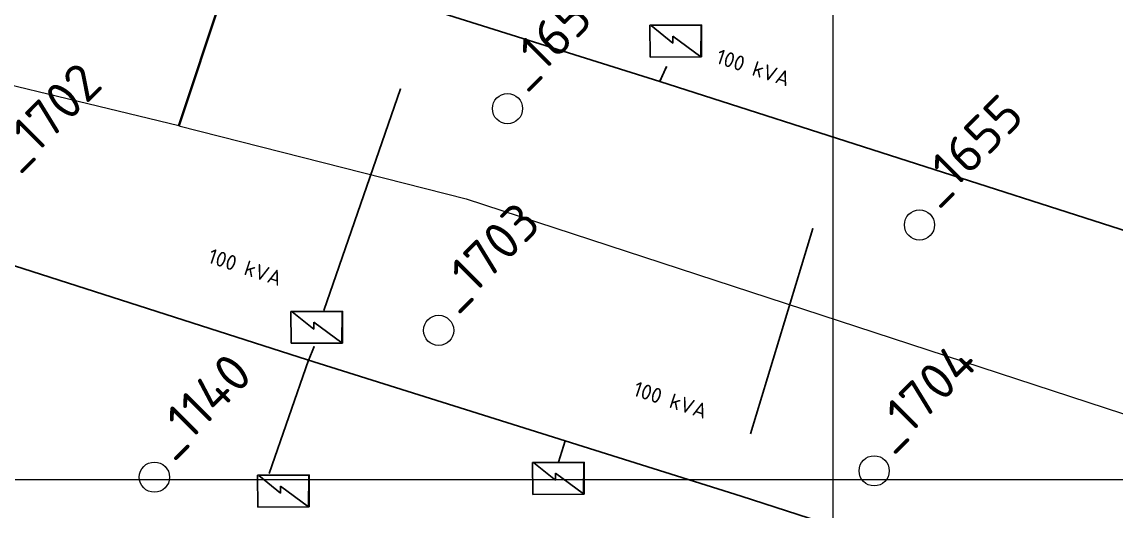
# Model space of a CAD drawing. Header units: millimetres. Extents: x 519 to 9564855, y -810 to 5021775.
# Drawn here: x 9536731.5 to 9537093.8, y 4997989.6 to 4998151.5 of the extents above; entities that cross this region are included whole.
import ezdxf

# ---------------------------------------------------------------- set-up
doc = ezdxf.new("R2010")
doc.units = ezdxf.units.MM
doc.header["$LTSCALE"] = 2
doc.header["$MEASUREMENT"] = 0
for name, color, linetype in [('Existing roads', 41, 'Continuous'), ('GRID_PULKOVO', 7, 'Continuous'), ('OilColl&Flowlines', 3, 'Continuous'), ('OLD WELLS(dr.bfr2000)', 24, 'Continuous')]:
    doc.layers.add(name, color=color, linetype=linetype)
for name, color, linetype, lineweight in [('ТХ_Проект. НГ', 244, 'g_122_n', 50), ('ТХ_Сущ. НГ', 244, 'g_122_n', 5), ('Электро', 1, 'Continuous', 30), ('Электроснаб', 1, 'Continuous', 18), ('Электроснабжене', 1, 'Continuous', 18)]:
    doc.layers.add(name, color=color, linetype=linetype, lineweight=lineweight)
doc.styles.add('Elect', font='isocpeur.ttf')
doc.styles.add('Line_GUGK', font='')
doc.styles.get("Standard").update_dxf_attribs({"font": 'isocpeur.ttf', "width": 0.5})
doc.styles.get('Line_GUGK').set_extended_font_data('Bm431', italic=True)
doc.linetypes.add('g_122_n', pattern='A,2,-2,3,-0.6,["Н",Line_GUGK,S=2,R=0,X=0,Y=-1],-3,3,-2,8,-2,8,-2,6', length=41.6)

msp = doc.modelspace()

# ---------------------------------------------------------------- linework, layer by layer
at = {"layer": 'Existing roads', "color": 0, "linetype": 'ByBlock', "lineweight": 0, "ltscale": 80}
msp.add_line((9533000, 4998000), (9548000, 4998000), dxfattribs=at)
at = {"layer": 'GRID_PULKOVO', "lineweight": 0}
msp.add_line((9537000, 5010000), (9537000, 4992000), dxfattribs=at)
at = {"layer": 'OilColl&Flowlines', "lineweight": 0}
msp.add_line((9536878.62076, 4998092.97611), (9537492.75691, 4997892.01085), dxfattribs=at)
at = {"layer": 'OLD WELLS(dr.bfr2000)', "lineweight": 0}
for centre in [(9536892.3, 4998122.8), (9537028.7, 4998084.3), (9536869.5, 4998049.4), (9536775.4, 4998000.8), (9537013.7, 4998002.9)]:
    msp.add_circle(centre, 5, dxfattribs=at)
at = {"layer": 'ТХ_Проект. НГ', "color": 3, "linetype": 'ByBlock', "lineweight": 40, "ltscale": 0.3}
msp.add_line((9536868.24182, 4998373.32495, -23.48712), (9536783.48586, 4998117.07158, -23.74351), dxfattribs=at)
at = {"layer": 'ТХ_Сущ. НГ', "color": 3, "linetype": 'ByBlock', "lineweight": 13, "ltscale": 0.3, "elevation": -37.94813}
for points in [[(9536783.48586, 4998117.07158), (9536686.58114, 4998140.45821)], [(9536783.48586, 4998117.07158), (9536878.62076, 4998092.97611)]]:
    msp.add_lwpolyline(points, dxfattribs=at)
at = {"layer": 'Электро', "ltscale": 0.05}
for p, q in [((9536942.73174, 4998131.72746, 0), (9536857.63727, 4998158.50987, 0)), ((9537100.99686, 4998081.03938, 0), (9536942.73174, 4998131.72746, 0)), ((9536826.04564, 4998039.68314, 0), (9536684.26293, 4998085.09201, 0)), ((9536826.43919, 4998039.55928, 0), (9536813.40352, 4998002.02469, 0)), ((9536969.70316, 4997994.47262, 0), (9536826.04564, 4998039.68314, 0)), ((9536909.14104, 4998005.73319), (9536911.37426, 4998012.82933, 0)), ((9536995.97237, 4997985.98797, 0), (9536969.70316, 4997994.47262, 0))]:
    msp.add_line(p, q, dxfattribs=at)
at = {"layer": 'Электро'}
for p, q in [((9536939.46052, 4998150.38331, 0), (9536956.50895, 4998150.48765, 0)), ((9536939.52522, 4998139.81096, 0), (9536939.46052, 4998150.38331, 0)), ((9536956.4117, 4998150.3892, 0), (9536939.8161, 4998150.28764, 0)), ((9536939.8161, 4998150.28764, 0), (9536947.02788, 4998144.4604, 0)), ((9536956.33801, 4998139.94674, 0), (9536956.4117, 4998150.3892, 0)), ((9536956.50895, 4998150.48765, 0), (9536956.57365, 4998139.9153, 0)), ((9536947.02788, 4998144.4604, 0), (9536947.01334, 4998146.83563, 0)), ((9536947.01334, 4998146.83563, 0), (9536956.33801, 4998139.94674, 0)), ((9536956.57365, 4998139.9153, 0), (9536939.52522, 4998139.81096, 0)), ((9536944.90808, 4998136.63205, 0), (9536942.68131, 4998131.62108, 0)), ((9536944.9585, 4998136.73843, 0), (9536942.73174, 4998131.72746, 0)), ((9536856.89879, 4998129.29653, 0), (9536831.53318, 4998055.97083, 0)), ((9536993.37396, 4998083.12476, 0), (9536972.71992, 4998015.16275, 0)), ((9536820.6071, 4998055.6821, 0), (9536837.65553, 4998055.78644, 0)), ((9536820.67181, 4998045.10975, 0), (9536820.6071, 4998055.6821, 0)), ((9536837.55828, 4998055.68799, 0), (9536820.96268, 4998055.58642, 0)), ((9536837.48459, 4998045.24553, 0), (9536837.55828, 4998055.68799, 0)), ((9536837.65553, 4998055.78644, 0), (9536837.72024, 4998045.21409, 0)), ((9536820.96268, 4998055.58642, 0), (9536828.17446, 4998049.75919, 0)), ((9536828.17446, 4998049.75919, 0), (9536828.15992, 4998052.13442, 0)), ((9536828.15992, 4998052.13442, 0), (9536837.48459, 4998045.24553, 0)), ((9536837.72024, 4998045.21409, 0), (9536820.67181, 4998045.10975, 0)), ((9536828.31002, 4998044.08519, 0), (9536826.38877, 4998039.4529, 0)), ((9536900.61682, 4998005.68102), (9536917.66525, 4998005.78536)), ((9536900.68152, 4997995.10867), (9536900.61682, 4998005.68102)), ((9536917.568, 4998005.68691), (9536900.9724, 4998005.58534)), ((9536900.9724, 4998005.58534), (9536908.18418, 4997999.75811)), ((9536917.49431, 4997995.24445), (9536917.568, 4998005.68691)), ((9536917.66525, 4998005.78536), (9536917.72995, 4997995.21301)), ((9536809.55797, 4998001.42277, 0), (9536826.6064, 4998001.52711, 0)), ((9536809.62267, 4997990.85042, 0), (9536809.55797, 4998001.42277, 0)), ((9536826.50915, 4998001.42866, 0), (9536809.91355, 4998001.32709, 0)), ((9536809.91355, 4998001.32709, 0), (9536817.12533, 4997995.49986, 0)), ((9536826.43546, 4997990.9862, 0), (9536826.50915, 4998001.42866, 0)), ((9536826.6064, 4998001.52711, 0), (9536826.6711, 4997990.95476, 0)), ((9536908.18418, 4997999.75811), (9536908.16964, 4998002.13334)), ((9536908.16964, 4998002.13334), (9536917.49431, 4997995.24445)), ((9536817.12533, 4997995.49986, 0), (9536817.11079, 4997997.87509, 0)), ((9536817.11079, 4997997.87509, 0), (9536826.43546, 4997990.9862, 0)), ((9536917.72995, 4997995.21301), (9536900.68152, 4997995.10867)), ((9536826.6711, 4997990.95476, 0), (9536809.62267, 4997990.85042, 0))]:
    msp.add_line(p, q, dxfattribs=at)
at = {"layer": 'Электроснаб', "color": 1, "lineweight": 0, "ltscale": 0.05}
for p, q in [((9536942.73174, 4998131.72746, 0), (9536857.63727, 4998158.50987, 0)), ((9537100.99686, 4998081.03938, 0), (9536942.73174, 4998131.72746, 0)), ((9536826.04564, 4998039.68314, 0), (9536684.26293, 4998085.09201, 0)), ((9536826.43919, 4998039.55928, 0), (9536813.40352, 4998002.02469, 0)), ((9536969.70316, 4997994.47262, 0), (9536826.04564, 4998039.68314, 0)), ((9536909.14104, 4998005.73319), (9536911.37426, 4998012.82933, 0)), ((9536995.97237, 4997985.98797, 0), (9536969.70316, 4997994.47262, 0))]:
    msp.add_line(p, q, dxfattribs=at)
at = {"layer": 'Электроснаб', "color": 1, "lineweight": 0}
for p, q in [((9536939.46052, 4998150.38331, 0), (9536956.50895, 4998150.48765, 0)), ((9536939.52522, 4998139.81096, 0), (9536939.46052, 4998150.38331, 0)), ((9536956.4117, 4998150.3892, 0), (9536939.8161, 4998150.28764, 0)), ((9536939.8161, 4998150.28764, 0), (9536947.02788, 4998144.4604, 0)), ((9536956.33801, 4998139.94674, 0), (9536956.4117, 4998150.3892, 0)), ((9536956.50895, 4998150.48765, 0), (9536956.57365, 4998139.9153, 0)), ((9536947.02788, 4998144.4604, 0), (9536947.01334, 4998146.83563, 0)), ((9536947.01334, 4998146.83563, 0), (9536956.33801, 4998139.94674, 0)), ((9536956.57365, 4998139.9153, 0), (9536939.52522, 4998139.81096, 0)), ((9536944.90808, 4998136.63205, 0), (9536942.68131, 4998131.62108, 0)), ((9536944.9585, 4998136.73843, 0), (9536942.73174, 4998131.72746, 0)), ((9536856.89879, 4998129.29653, 0), (9536831.53318, 4998055.97083, 0)), ((9536993.37396, 4998083.12476, 0), (9536972.71992, 4998015.16275, 0)), ((9536820.6071, 4998055.6821, 0), (9536837.65553, 4998055.78644, 0)), ((9536820.67181, 4998045.10975, 0), (9536820.6071, 4998055.6821, 0)), ((9536837.55828, 4998055.68799, 0), (9536820.96268, 4998055.58642, 0)), ((9536837.48459, 4998045.24553, 0), (9536837.55828, 4998055.68799, 0)), ((9536837.65553, 4998055.78644, 0), (9536837.72024, 4998045.21409, 0)), ((9536820.96268, 4998055.58642, 0), (9536828.17446, 4998049.75919, 0)), ((9536828.17446, 4998049.75919, 0), (9536828.15992, 4998052.13442, 0)), ((9536828.15992, 4998052.13442, 0), (9536837.48459, 4998045.24553, 0)), ((9536837.72024, 4998045.21409, 0), (9536820.67181, 4998045.10975, 0)), ((9536828.31002, 4998044.08519, 0), (9536826.38877, 4998039.4529, 0)), ((9536900.61682, 4998005.68102), (9536917.66525, 4998005.78536)), ((9536900.68152, 4997995.10867), (9536900.61682, 4998005.68102)), ((9536917.568, 4998005.68691), (9536900.9724, 4998005.58534)), ((9536900.9724, 4998005.58534), (9536908.18418, 4997999.75811)), ((9536917.49431, 4997995.24445), (9536917.568, 4998005.68691)), ((9536917.66525, 4998005.78536), (9536917.72995, 4997995.21301)), ((9536809.55797, 4998001.42277, 0), (9536826.6064, 4998001.52711, 0)), ((9536809.62267, 4997990.85042, 0), (9536809.55797, 4998001.42277, 0)), ((9536826.50915, 4998001.42866, 0), (9536809.91355, 4998001.32709, 0)), ((9536809.91355, 4998001.32709, 0), (9536817.12533, 4997995.49986, 0)), ((9536826.43546, 4997990.9862, 0), (9536826.50915, 4998001.42866, 0)), ((9536826.6064, 4998001.52711, 0), (9536826.6711, 4997990.95476, 0)), ((9536908.18418, 4997999.75811), (9536908.16964, 4998002.13334)), ((9536908.16964, 4998002.13334), (9536917.49431, 4997995.24445)), ((9536817.12533, 4997995.49986, 0), (9536817.11079, 4997997.87509, 0)), ((9536817.11079, 4997997.87509, 0), (9536826.43546, 4997990.9862, 0)), ((9536917.72995, 4997995.21301), (9536900.68152, 4997995.10867)), ((9536826.6711, 4997990.95476, 0), (9536809.62267, 4997990.85042, 0))]:
    msp.add_line(p, q, dxfattribs=at)
at = {"layer": 'Электроснабжене', "color": 1, "lineweight": 0, "ltscale": 0.05}
for p, q in [((9536942.73174, 4998131.72746, 0), (9536857.63727, 4998158.50987, 0)), ((9537100.99686, 4998081.03938, 0), (9536942.73174, 4998131.72746, 0)), ((9536826.04564, 4998039.68314, 0), (9536684.26293, 4998085.09201, 0)), ((9536826.43919, 4998039.55928, 0), (9536813.40352, 4998002.02469, 0)), ((9536969.70316, 4997994.47262, 0), (9536826.04564, 4998039.68314, 0)), ((9536909.14104, 4998005.73319), (9536911.37426, 4998012.82933, 0)), ((9536995.97237, 4997985.98797, 0), (9536969.70316, 4997994.47262, 0))]:
    msp.add_line(p, q, dxfattribs=at)
at = {"layer": 'Электроснабжене', "color": 1, "lineweight": 0}
for p, q in [((9536939.46052, 4998150.38331, 0), (9536956.50895, 4998150.48765, 0)), ((9536939.52522, 4998139.81096, 0), (9536939.46052, 4998150.38331, 0)), ((9536956.4117, 4998150.3892, 0), (9536939.8161, 4998150.28764, 0)), ((9536939.8161, 4998150.28764, 0), (9536947.02788, 4998144.4604, 0)), ((9536956.33801, 4998139.94674, 0), (9536956.4117, 4998150.3892, 0)), ((9536956.50895, 4998150.48765, 0), (9536956.57365, 4998139.9153, 0)), ((9536947.02788, 4998144.4604, 0), (9536947.01334, 4998146.83563, 0)), ((9536947.01334, 4998146.83563, 0), (9536956.33801, 4998139.94674, 0)), ((9536956.57365, 4998139.9153, 0), (9536939.52522, 4998139.81096, 0)), ((9536944.90808, 4998136.63205, 0), (9536942.68131, 4998131.62108, 0)), ((9536944.9585, 4998136.73843, 0), (9536942.73174, 4998131.72746, 0)), ((9536856.89879, 4998129.29653, 0), (9536831.53318, 4998055.97083, 0)), ((9536993.37396, 4998083.12476, 0), (9536972.71992, 4998015.16275, 0)), ((9536820.6071, 4998055.6821, 0), (9536837.65553, 4998055.78644, 0)), ((9536820.67181, 4998045.10975, 0), (9536820.6071, 4998055.6821, 0)), ((9536837.55828, 4998055.68799, 0), (9536820.96268, 4998055.58642, 0)), ((9536837.48459, 4998045.24553, 0), (9536837.55828, 4998055.68799, 0)), ((9536837.65553, 4998055.78644, 0), (9536837.72024, 4998045.21409, 0)), ((9536820.96268, 4998055.58642, 0), (9536828.17446, 4998049.75919, 0)), ((9536828.17446, 4998049.75919, 0), (9536828.15992, 4998052.13442, 0)), ((9536828.15992, 4998052.13442, 0), (9536837.48459, 4998045.24553, 0)), ((9536837.72024, 4998045.21409, 0), (9536820.67181, 4998045.10975, 0)), ((9536828.31002, 4998044.08519, 0), (9536826.38877, 4998039.4529, 0)), ((9536900.61682, 4998005.68102), (9536917.66525, 4998005.78536)), ((9536900.68152, 4997995.10867), (9536900.61682, 4998005.68102)), ((9536917.568, 4998005.68691), (9536900.9724, 4998005.58534)), ((9536900.9724, 4998005.58534), (9536908.18418, 4997999.75811)), ((9536917.49431, 4997995.24445), (9536917.568, 4998005.68691)), ((9536917.66525, 4998005.78536), (9536917.72995, 4997995.21301)), ((9536809.55797, 4998001.42277, 0), (9536826.6064, 4998001.52711, 0)), ((9536809.62267, 4997990.85042, 0), (9536809.55797, 4998001.42277, 0)), ((9536826.50915, 4998001.42866, 0), (9536809.91355, 4998001.32709, 0)), ((9536809.91355, 4998001.32709, 0), (9536817.12533, 4997995.49986, 0)), ((9536826.43546, 4997990.9862, 0), (9536826.50915, 4998001.42866, 0)), ((9536826.6064, 4998001.52711, 0), (9536826.6711, 4997990.95476, 0)), ((9536908.18418, 4997999.75811), (9536908.16964, 4998002.13334)), ((9536908.16964, 4998002.13334), (9536917.49431, 4997995.24445)), ((9536817.12533, 4997995.49986, 0), (9536817.11079, 4997997.87509, 0)), ((9536817.11079, 4997997.87509, 0), (9536826.43546, 4997990.9862, 0)), ((9536917.72995, 4997995.21301), (9536900.68152, 4997995.10867)), ((9536826.6711, 4997990.95476, 0), (9536809.62267, 4997990.85042, 0))]:
    msp.add_line(p, q, dxfattribs=at)

# ---------------------------------------------------------------- texts
at = {"layer": 'OLD WELLS(dr.bfr2000)', "lineweight": 0, "style": 'Elect'}
for s, p in [(' _1654', (9536892.3, 4998122.8)), (' _1702', (9536724.5, 4998095.8)), (' _1655', (9537028.7, 4998084.3)), (' _1703', (9536869.5, 4998049.4)), (' _1704', (9537013.7, 4998002.9)), (' _1140', (9536775.4, 4998000.8))]:
    msp.add_text(s, height=12.5, rotation=44.9999999, dxfattribs=at).set_placement(p)
at = {"layer": 'Электро'}
for p in [(9536960.98126, 4998137.93498, -0.00006), (9536792.75014, 4998071.89721, -0.00006), (9536933.55119, 4998027.92684, -0.00006)]:
    msp.add_text('100 kVA', height=5, rotation=341.691556, dxfattribs=at).set_placement(p)
at = {"layer": 'Электроснаб', "color": 1, "lineweight": 0}
for p in [(9536960.98126, 4998137.93498, -0.00006), (9536792.75014, 4998071.89721, -0.00006), (9536933.55119, 4998027.92684, -0.00006)]:
    msp.add_text('100 kVA', height=5, rotation=341.691556, dxfattribs=at).set_placement(p)
at = {"layer": 'Электроснабжене', "color": 1, "lineweight": 0}
for p in [(9536960.98126, 4998137.93498, -0.00006), (9536792.75014, 4998071.89721, -0.00006), (9536933.55119, 4998027.92684, -0.00006)]:
    msp.add_text('100 kVA', height=5, rotation=341.691556, dxfattribs=at).set_placement(p)

doc.saveas('drawing.dxf')
